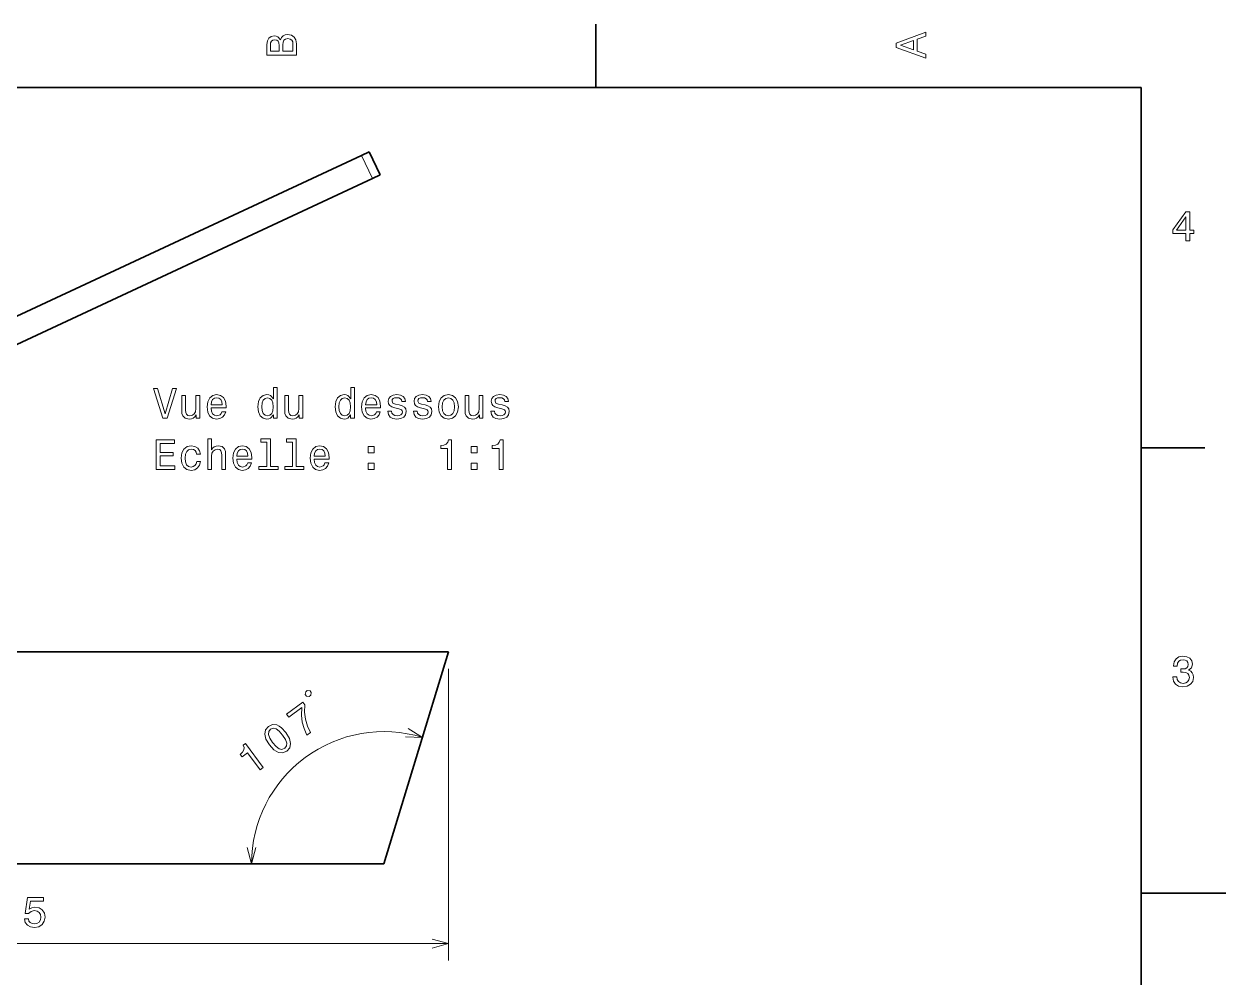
# Model space of a CAD drawing. Extents: x -215 to 297, y 0 to 210.
# Drawn here: x 155.3 to 297, y 95 to 207.5 of the extents above; entities that cross this region are included whole.
import ezdxf

# ---------------------------------------------------------------- set-up
doc = ezdxf.new("R2010")
doc.units = 0

msp = doc.modelspace()

# ---------------------------------------------------------------- linework, layer by layer
at = {"color": 7, "lineweight": 35, "ltscale": 0.1875}
for p, q in [((222.699997, 200), (222.699997, 207.5)), ((287, 157.5), (294.5, 157.5))]:
    msp.add_line(p, q, dxfattribs=at)
at = {"color": 7, "lineweight": 35}
for p, q in [((287, 200), (10, 200)), ((287, 10), (287, 200)), ((125.249527, 159.417725), (195.105392, 191.992065)), ((126.51738, 156.698807), (196.373245, 189.273132)), ((205.364334, 133.455048), (126.935471, 133.455048)), ((205.364334, 133.455048), (197.721069, 108.455048)), ((126.935471, 108.455048), (197.721069, 108.455048))]:
    msp.add_line(p, q, dxfattribs=at)
at = {"color": 7, "lineweight": 35, "ltscale": 0.025}
for p, q in [((195.105392, 191.992065), (196.011703, 192.414688)), ((196.373245, 189.273132), (197.279556, 189.695755))]:
    msp.add_line(p, q, dxfattribs=at)
at = {"color": 7, "lineweight": 13, "ltscale": 0.075}
msp.add_line((196.373245, 189.273132), (195.105392, 191.992065), dxfattribs=at)
at = {"color": 7, "lineweight": 35, "ltscale": 0.075}
msp.add_line((197.279556, 189.695755), (196.011703, 192.414688), dxfattribs=at)
at = {"color": 7, "lineweight": 13}
for p, q in [((205.364334, 131.455048), (205.364334, 97.040955)), ((100.364334, 99.040955), (205.364334, 99.040955))]:
    msp.add_line(p, q, dxfattribs=at)
at = {"color": 7, "lineweight": 35, "ltscale": 0.25}
msp.add_line((287, 105), (297, 105), dxfattribs=at)
at = {"color": 7, "lineweight": 13}
for points in [[(185.542007, 205.630417), (185.249496, 205.983429), (185.052811, 206.074219), (184.81073, 206.104477), (184.432495, 206.03891), (184.160156, 205.842224), (183.993729, 205.524506), (183.933212, 205.080704), (183.933212, 203.835022), (187.433212, 203.835022), (187.433212, 205.151306), (187.36261, 205.620331), (187.155838, 205.968307), (186.828018, 206.185165), (186.384216, 206.260818), (186.08667, 206.215424), (185.839554, 206.094391), (185.65799, 205.897705)], [(185.385666, 204.984879), (185.385666, 204.298996), (184.351807, 204.298996), (184.351807, 205.025223), (184.382065, 205.297562), (184.472839, 205.489197), (184.629181, 205.605194), (184.86116, 205.645538), (185.093155, 205.600143), (185.254532, 205.479111), (185.355408, 205.272339)], [(187.014618, 205.095825), (187.014618, 204.298996), (185.809296, 204.298996), (185.809296, 205.050446), (185.844589, 205.368164), (185.9505, 205.595108), (186.132065, 205.731277), (186.394302, 205.776657), (186.671692, 205.731277), (186.863327, 205.605194), (186.979324, 205.393372)], [(261.633209, 203.466858), (261.633209, 203.930847), (260.604401, 204.298996), (260.604401, 205.695969), (261.633209, 206.064133), (261.633209, 206.538193), (258.128174, 205.257217), (258.128174, 204.742798)], [(260.17572, 204.460388), (258.632477, 205), (260.17572, 205.539627)], [(292.277374, 181.916794), (292.731262, 181.916794), (292.731262, 182.784225), (293.23056, 182.784225), (293.23056, 183.187683), (292.731262, 183.187683), (292.731262, 185.341141), (292.272339, 185.341141), (290.739197, 183.228027), (290.739197, 182.784225), (292.277374, 182.784225)], [(291.162842, 183.187683), (292.277374, 184.756134), (292.277374, 183.187683)], [(172.81633, 164.503998), (171.938797, 161.523438), (171.036072, 164.503998), (170.556961, 164.503998), (171.686646, 160.998947), (172.190964, 160.998947), (173.295425, 164.503998)], [(184.703217, 161.417542), (184.703217, 160.998947), (185.147018, 160.998947), (185.147018, 164.61998), (184.708252, 164.61998), (184.708252, 163.29361), (184.370361, 163.676895), (184.163589, 163.767685), (183.926559, 163.802979), (183.497879, 163.702118), (183.165024, 163.419693), (182.948166, 162.965805), (182.872528, 162.355576), (182.948166, 161.745346), (183.165024, 161.286407), (183.497879, 160.998947), (183.926559, 160.903122), (184.163589, 160.938431), (184.375397, 161.029205)], [(193.811279, 161.417542), (193.811279, 160.998947), (194.255081, 160.998947), (194.255081, 164.61998), (193.81633, 164.61998), (193.81633, 163.29361), (193.478424, 163.676895), (193.271652, 163.767685), (193.034622, 163.802979), (192.605957, 163.702118), (192.273102, 163.419693), (192.056244, 162.965805), (191.980591, 162.355576), (192.056244, 161.745346), (192.273102, 161.286407), (192.605957, 160.998947), (193.034622, 160.903122), (193.271652, 160.938431), (193.483475, 161.029205)], [(176.018768, 163.707153), (175.574966, 163.707153), (175.574966, 162.143753), (175.524536, 161.780655), (175.378281, 161.518402), (175.151337, 161.35701), (174.85379, 161.30658), (174.61676, 161.346924), (174.465454, 161.467972), (174.37973, 161.674744), (174.359558, 161.967239), (174.359558, 163.707153), (173.915741, 163.707153), (173.915741, 161.926895), (173.930878, 161.568832), (174.026703, 161.271286), (174.319214, 160.998947), (174.788223, 160.903122), (175.04039, 160.938431), (175.257248, 161.029205), (175.443848, 161.185547), (175.595139, 161.412491), (175.595139, 160.998947), (176.018768, 160.998947)], [(177.355225, 162.224457), (179.130447, 162.224457), (179.135483, 162.431229), (179.054794, 163.0112), (178.832901, 163.444916), (178.479874, 163.707153), (178.010849, 163.802979), (177.55191, 163.702118), (177.198883, 163.419693), (176.971939, 162.96077), (176.891251, 162.355576), (176.966904, 161.73526), (177.193848, 161.281372), (177.541824, 160.998947), (177.995728, 160.903122), (178.389099, 160.968689), (178.711853, 161.140152), (178.948883, 161.412491), (179.085052, 161.775604), (178.646301, 161.775604), (178.555511, 161.573868), (178.424393, 161.422577), (178.051193, 161.301544), (177.763733, 161.35701), (177.546875, 161.533524), (177.405655, 161.820999), (177.355225, 162.20932)], [(177.355225, 162.597656), (177.410706, 162.945633), (177.546875, 163.202835), (177.753647, 163.359177), (178.025986, 163.414658), (178.293274, 163.359177), (178.500046, 163.202835), (178.626129, 162.945633), (178.671509, 162.597656)], [(184.002197, 163.404572), (184.294708, 163.333954), (184.516617, 163.137268), (184.647736, 162.809464), (184.698166, 162.355576), (184.647736, 161.896637), (184.516617, 161.568832), (184.294708, 161.367096), (184.002197, 161.301544), (183.724823, 161.367096), (183.513016, 161.568832), (183.371796, 161.901688), (183.326416, 162.355576), (183.371796, 162.804428), (183.513016, 163.132233), (183.724823, 163.333954)], [(188.162872, 163.707153), (187.719055, 163.707153), (187.719055, 162.143753), (187.668625, 161.780655), (187.522369, 161.518402), (187.295425, 161.35701), (186.997879, 161.30658), (186.760849, 161.346924), (186.609558, 161.467972), (186.523819, 161.674744), (186.503647, 161.967239), (186.503647, 163.707153), (186.059845, 163.707153), (186.059845, 161.926895), (186.074966, 161.568832), (186.170792, 161.271286), (186.463303, 160.998947), (186.932312, 160.903122), (187.184479, 160.938431), (187.401337, 161.029205), (187.587936, 161.185547), (187.739227, 161.412491), (187.739227, 160.998947), (188.162872, 160.998947)], [(193.110275, 163.404572), (193.402786, 163.333954), (193.62468, 163.137268), (193.755814, 162.809464), (193.806244, 162.355576), (193.755814, 161.896637), (193.62468, 161.568832), (193.402786, 161.367096), (193.110275, 161.301544), (192.832901, 161.367096), (192.621078, 161.568832), (192.479874, 161.901688), (192.434479, 162.355576), (192.479874, 162.804428), (192.621078, 163.132233), (192.832901, 163.333954)], [(195.571365, 162.224457), (197.346588, 162.224457), (197.351624, 162.431229), (197.270935, 163.0112), (197.049042, 163.444916), (196.696014, 163.707153), (196.22699, 163.802979), (195.768051, 163.702118), (195.415024, 163.419693), (195.18808, 162.96077), (195.107391, 162.355576), (195.183044, 161.73526), (195.409988, 161.281372), (195.757965, 160.998947), (196.211853, 160.903122), (196.605225, 160.968689), (196.927994, 161.140152), (197.165024, 161.412491), (197.301193, 161.775604), (196.862427, 161.775604), (196.771652, 161.573868), (196.640533, 161.422577), (196.267334, 161.301544), (195.979874, 161.35701), (195.763016, 161.533524), (195.621796, 161.820999), (195.571365, 162.20932)], [(195.571365, 162.597656), (195.626846, 162.945633), (195.763016, 163.202835), (195.969788, 163.359177), (196.242126, 163.414658), (196.509415, 163.359177), (196.716187, 163.202835), (196.842255, 162.945633), (196.88765, 162.597656)], [(199.545425, 162.577484), (199.11676, 162.678345), (198.799042, 162.794342), (198.69313, 163.031372), (198.723389, 163.1978), (198.829285, 163.318832), (199.000763, 163.394485), (199.247879, 163.424744), (199.484909, 163.394485), (199.671509, 163.303696), (199.792542, 163.167542), (199.842987, 162.985977), (200.276703, 162.985977), (200.276703, 162.996063), (200.20105, 163.323868), (199.994278, 163.581085), (199.671509, 163.742462), (199.247879, 163.802979), (198.819214, 163.742462), (198.506531, 163.576035), (198.309845, 163.328918), (198.249329, 163.016235), (198.294708, 162.713638), (198.435913, 162.501831), (198.667908, 162.350525), (199.005798, 162.244629), (199.500046, 162.123581), (199.802643, 161.997513), (199.883331, 161.896637), (199.913589, 161.745346), (199.868195, 161.558746), (199.747162, 161.417542), (199.550476, 161.326752), (199.288223, 161.296494), (199.010849, 161.326752), (198.809113, 161.432663), (198.672958, 161.604141), (198.617477, 161.841171), (198.188797, 161.841171), (198.259415, 161.437714), (198.466187, 161.145203), (198.793991, 160.968689), (199.247879, 160.903122), (199.721939, 160.968689), (200.069931, 161.145203), (200.281738, 161.427628), (200.357391, 161.795776), (200.30191, 162.113495), (200.145569, 162.330353), (199.888367, 162.471573)], [(202.581451, 162.577484), (202.152771, 162.678345), (201.835052, 162.794342), (201.729156, 163.031372), (201.759399, 163.1978), (201.865311, 163.318832), (202.036789, 163.394485), (202.283905, 163.424744), (202.520935, 163.394485), (202.707535, 163.303696), (202.828568, 163.167542), (202.878998, 162.985977), (203.312714, 162.985977), (203.312714, 162.996063), (203.237076, 163.323868), (203.030304, 163.581085), (202.707535, 163.742462), (202.283905, 163.802979), (201.855225, 163.742462), (201.542542, 163.576035), (201.345856, 163.328918), (201.285339, 163.016235), (201.330734, 162.713638), (201.471939, 162.501831), (201.703934, 162.350525), (202.041824, 162.244629), (202.536072, 162.123581), (202.838654, 161.997513), (202.919342, 161.896637), (202.949615, 161.745346), (202.904221, 161.558746), (202.783188, 161.417542), (202.586502, 161.326752), (202.324249, 161.296494), (202.046875, 161.326752), (201.845139, 161.432663), (201.708969, 161.604141), (201.653503, 161.841171), (201.224823, 161.841171), (201.295425, 161.437714), (201.502197, 161.145203), (201.830017, 160.968689), (202.283905, 160.903122), (202.757965, 160.968689), (203.105957, 161.145203), (203.317764, 161.427628), (203.393417, 161.795776), (203.337936, 162.113495), (203.181595, 162.330353), (202.924393, 162.471573)], [(204.159988, 162.350525), (204.240677, 161.73526), (204.472656, 161.281372), (204.84082, 160.998947), (205.335052, 160.903122), (205.824249, 160.998947), (206.192398, 161.276321), (206.424393, 161.730209), (206.510132, 162.350525), (206.424393, 162.965805), (206.192398, 163.424744), (205.824249, 163.702118), (205.335052, 163.802979), (204.84082, 163.702118), (204.472656, 163.419693), (204.240677, 162.965805)], [(204.613876, 162.355576), (204.659271, 162.809464), (204.800476, 163.137268), (205.02742, 163.339005), (205.335052, 163.409607), (205.63765, 163.339005), (205.864594, 163.142319), (206.005798, 162.809464), (206.056244, 162.355576), (206.005798, 161.896637), (205.864594, 161.563782), (205.63765, 161.362061), (205.335052, 161.296494), (205.02742, 161.362061), (204.800476, 161.563782), (204.659271, 161.896637)], [(209.415024, 163.707153), (208.971222, 163.707153), (208.971222, 162.143753), (208.920792, 161.780655), (208.774536, 161.518402), (208.547592, 161.35701), (208.250031, 161.30658), (208.013, 161.346924), (207.86171, 161.467972), (207.77597, 161.674744), (207.755798, 161.967239), (207.755798, 163.707153), (207.311996, 163.707153), (207.311996, 161.926895), (207.327133, 161.568832), (207.422943, 161.271286), (207.715454, 160.998947), (208.184479, 160.903122), (208.436646, 160.938431), (208.653503, 161.029205), (208.840088, 161.185547), (208.991394, 161.412491), (208.991394, 160.998947), (209.415024, 160.998947)], [(211.689514, 162.577484), (211.260849, 162.678345), (210.943115, 162.794342), (210.837219, 163.031372), (210.867477, 163.1978), (210.973389, 163.318832), (211.144852, 163.394485), (211.391968, 163.424744), (211.628998, 163.394485), (211.815598, 163.303696), (211.936646, 163.167542), (211.987076, 162.985977), (212.420792, 162.985977), (212.420792, 162.996063), (212.345139, 163.323868), (212.138367, 163.581085), (211.815598, 163.742462), (211.391968, 163.802979), (210.963287, 163.742462), (210.65062, 163.576035), (210.453934, 163.328918), (210.393402, 163.016235), (210.438797, 162.713638), (210.580017, 162.501831), (210.811996, 162.350525), (211.149902, 162.244629), (211.644135, 162.123581), (211.946716, 161.997513), (212.02742, 161.896637), (212.057678, 161.745346), (212.012283, 161.558746), (211.891251, 161.417542), (211.694565, 161.326752), (211.432312, 161.296494), (211.154938, 161.326752), (210.953217, 161.432663), (210.817047, 161.604141), (210.761566, 161.841171), (210.332886, 161.841171), (210.403503, 161.437714), (210.61026, 161.145203), (210.93808, 160.968689), (211.391968, 160.903122), (211.866028, 160.968689), (212.21402, 161.145203), (212.425827, 161.427628), (212.50148, 161.795776), (212.445999, 162.113495), (212.289673, 162.330353), (212.032455, 162.471573)], [(170.87973, 154.952118), (173.09874, 154.952118), (173.09874, 155.375748), (171.343704, 155.375748), (171.343704, 156.560913), (172.907104, 156.560913), (172.907104, 156.979492), (171.343704, 156.979492), (171.343704, 158.028488), (173.058395, 158.028488), (173.058395, 158.452118), (170.87973, 158.452118)], [(175.655655, 156.762634), (176.094421, 156.762634), (176.003647, 157.166092), (175.786789, 157.483826), (175.448883, 157.680511), (175.010132, 157.756149), (174.525986, 157.655289), (174.157822, 157.372864), (173.925842, 156.91394), (173.845139, 156.29866), (173.920792, 155.688431), (174.147736, 155.234543), (174.505798, 154.952118), (174.994995, 154.856293), (175.428711, 154.931946), (175.766617, 155.143753), (175.998596, 155.476608), (176.099472, 155.92041), (175.675842, 155.92041), (175.600189, 155.638), (175.458969, 155.426178), (175.257248, 155.295059), (175.010132, 155.254715), (174.702499, 155.320267), (174.480591, 155.522003), (174.344421, 155.849808), (174.299026, 156.313782), (174.344421, 156.767685), (174.485626, 157.09549), (174.712585, 157.297226), (175.010132, 157.367828), (175.272369, 157.322433), (175.469055, 157.206436), (175.600189, 157.014801)], [(176.966904, 154.952118), (177.410706, 154.952118), (177.410706, 156.515518), (177.4561, 156.873581), (177.602341, 157.135834), (177.8293, 157.297226), (178.131882, 157.357742), (178.373962, 157.307312), (178.525253, 157.171143), (178.600906, 156.944199), (178.626129, 156.641602), (178.626129, 154.952118), (179.069931, 154.952118), (179.069931, 156.732376), (179.049759, 157.090454), (178.958969, 157.388), (178.661423, 157.660324), (178.197449, 157.756149), (177.945282, 157.720856), (177.728424, 157.625031), (177.546875, 157.473724), (177.410706, 157.266953), (177.410706, 158.573151), (176.966904, 158.573151)], [(180.391251, 156.177628), (182.166473, 156.177628), (182.171509, 156.384399), (182.09082, 156.964371), (181.868912, 157.398087), (181.5159, 157.660324), (181.046875, 157.756149), (180.587936, 157.655289), (180.234909, 157.372864), (180.007965, 156.91394), (179.927277, 156.308746), (180.00293, 155.688431), (180.229874, 155.234543), (180.57785, 154.952118), (181.031738, 154.856293), (181.42511, 154.92186), (181.747879, 155.093323), (181.984909, 155.365662), (182.121078, 155.728775), (181.682312, 155.728775), (181.591537, 155.527039), (181.460419, 155.375748), (181.087219, 155.254715), (180.799759, 155.310181), (180.582901, 155.486694), (180.441681, 155.77417), (180.391251, 156.162491)], [(180.391251, 156.550827), (180.446732, 156.898804), (180.582901, 157.156006), (180.789673, 157.312347), (181.061996, 157.367828), (181.3293, 157.312347), (181.536072, 157.156006), (181.66214, 156.898804), (181.707535, 156.550827)], [(183.921509, 158.199951), (183.921509, 155.325317), (183.008682, 155.325317), (183.008682, 154.952118), (185.273102, 154.952118), (185.273102, 155.325317), (184.365311, 155.325317), (184.365311, 158.573151), (183.22554, 158.573151), (183.22554, 158.199951)], [(186.957535, 158.199951), (186.957535, 155.325317), (186.044708, 155.325317), (186.044708, 154.952118), (188.309113, 154.952118), (188.309113, 155.325317), (187.401337, 155.325317), (187.401337, 158.573151), (186.261566, 158.573151), (186.261566, 158.199951)], [(189.499329, 156.177628), (191.274536, 156.177628), (191.279587, 156.384399), (191.198883, 156.964371), (190.97699, 157.398087), (190.623962, 157.660324), (190.154938, 157.756149), (189.696014, 157.655289), (189.342987, 157.372864), (189.116043, 156.91394), (189.035339, 156.308746), (189.110992, 155.688431), (189.337936, 155.234543), (189.685928, 154.952118), (190.139816, 154.856293), (190.533188, 154.92186), (190.855957, 155.093323), (191.092987, 155.365662), (191.229156, 155.728775), (190.79039, 155.728775), (190.699615, 155.527039), (190.568481, 155.375748), (190.195282, 155.254715), (189.907822, 155.310181), (189.690964, 155.486694), (189.549759, 155.77417), (189.499329, 156.162491)], [(189.499329, 156.550827), (189.554794, 156.898804), (189.690964, 157.156006), (189.897736, 157.312347), (190.170074, 157.367828), (190.437363, 157.312347), (190.644135, 157.156006), (190.770218, 156.898804), (190.815613, 156.550827)], [(195.878998, 156.90889), (196.574966, 156.90889), (196.574966, 157.660324), (195.878998, 157.660324)], [(205.244278, 154.952118), (205.703217, 154.952118), (205.703217, 158.477341), (205.360275, 158.477341), (205.269501, 158.169693), (205.087936, 157.962921), (204.810562, 157.841888), (204.427277, 157.801544), (204.427277, 157.443466), (205.244278, 157.443466)], [(208.023102, 156.90889), (208.719055, 156.90889), (208.719055, 157.660324), (208.023102, 157.660324)], [(211.316315, 154.952118), (211.775253, 154.952118), (211.775253, 158.477341), (211.432312, 158.477341), (211.341537, 158.169693), (211.159973, 157.962921), (210.882599, 157.841888), (210.499313, 157.801544), (210.499313, 157.443466), (211.316315, 157.443466)], [(195.878998, 154.952118), (196.574966, 154.952118), (196.574966, 155.703552), (195.878998, 155.703552)], [(208.023102, 154.952118), (208.719055, 154.952118), (208.719055, 155.703552), (208.023102, 155.703552)], [(290.729126, 130.51622), (290.729126, 130.480911), (290.809814, 129.996765), (291.046844, 129.633652), (291.420044, 129.401657), (291.914276, 129.315933), (292.438782, 129.401657), (292.832153, 129.623566), (293.08429, 129.976593), (293.175079, 130.430481), (293.134735, 130.728027), (293.023773, 130.970108), (292.842224, 131.156708), (292.600159, 131.292877), (292.927948, 131.565216), (293.043945, 131.998932), (292.968292, 132.392303), (292.751434, 132.68985), (292.398407, 132.87645), (291.914276, 132.942017), (291.460388, 132.861313), (291.112396, 132.63942), (290.885468, 132.286392), (290.809814, 131.817368), (290.809814, 131.782074), (291.258636, 131.782074), (291.299011, 132.104828), (291.430115, 132.336823), (291.641937, 132.478027), (291.939484, 132.528473), (292.201721, 132.488113), (292.393372, 132.382217), (292.509369, 132.210739), (292.554749, 131.97876), (292.509369, 131.731628), (292.388336, 131.565216), (292.176514, 131.46434), (291.889069, 131.434082), (291.692383, 131.439133), (291.692383, 131.04071), (291.939484, 131.050797), (292.257202, 131.005417), (292.494232, 130.884369), (292.635468, 130.687683), (292.685883, 130.430481), (292.630402, 130.13797), (292.484161, 129.921112), (292.252167, 129.784943), (291.944519, 129.739563), (291.626801, 129.789993), (291.394806, 129.941284), (291.248566, 130.183365), (291.193085, 130.51622)], [(188.665649, 123.637604), (189.075119, 123.94059), (188.713928, 124.708496), (188.487091, 125.506805), (188.390533, 126.33252), (188.422348, 127.196747), (188.17337, 127.533226), (186.243637, 126.105309), (186.516632, 125.736389), (188.057159, 126.876328), (188.01619, 125.999054), (188.102676, 125.178452), (188.31752, 124.396355)], [(188.930252, 128.187408), (189.117828, 128.326202), (189.166595, 128.652557), (189.027802, 128.840118), (188.701447, 128.888901), (188.513885, 128.750107), (188.465103, 128.423752), (188.603897, 128.236176)], [(184.231979, 122.483665), (184.763763, 121.892181), (185.290283, 121.579124), (185.798325, 121.528435), (186.285934, 121.751228), (186.637512, 122.149399), (186.737579, 122.650063), (186.588074, 123.242104), (186.181976, 123.926582), (185.649124, 124.511017), (185.386108, 124.705368), (185.123657, 124.831131), (184.615631, 124.881821), (184.129059, 124.666077), (183.776443, 124.260857), (183.679382, 123.756142), (183.824814, 123.161095)], [(184.621155, 122.771652), (184.290619, 123.286186), (184.130981, 123.713882), (184.160431, 124.055634), (184.378052, 124.32959), (184.699615, 124.454613), (185.035034, 124.382843), (185.397369, 124.105141), (185.792786, 123.638603), (186.126328, 123.12001), (186.285965, 122.692314), (186.256516, 122.350571), (186.039948, 122.083656), (185.717331, 121.951591), (185.381912, 122.023354), (185.019577, 122.301056)], [(183.14975, 119.556038), (183.518661, 119.829025), (181.421783, 122.662796), (181.146103, 122.458809), (181.256119, 122.157516), (181.23317, 121.883301), (181.082199, 121.621017), (180.79808, 121.360596), (181.011078, 121.072762), (181.667831, 121.558731)], [(155.34964, 101.953773), (155.460587, 101.54023), (155.707703, 101.217468), (156.070816, 101.015732), (156.53479, 100.940086), (157.044159, 101.030869), (157.442581, 101.277985), (157.694733, 101.671356), (157.790558, 102.175674), (157.704834, 102.644699), (157.462753, 103.012856), (157.084503, 103.249886), (156.595322, 103.335617), (156.217072, 103.275101), (155.924561, 103.108673), (156.065781, 104.051758), (157.598923, 104.051758), (157.598923, 104.465302), (155.727875, 104.465302), (155.4505, 102.609398), (155.853958, 102.609398), (156.146469, 102.846428), (156.519669, 102.932159), (156.842438, 102.876686), (157.089554, 102.715302), (157.245895, 102.468185), (157.301361, 102.150459), (157.245895, 101.832741), (157.084503, 101.585617), (156.837387, 101.429283), (156.519669, 101.373802), (156.25238, 101.409103), (156.045609, 101.525101), (155.894302, 101.706657), (155.818665, 101.953773)]]:
    msp.add_lwpolyline(points, close=True, dxfattribs=at)
for points in [[(200.28064, 123.434563), (202.279419, 123.364761), (200.583328, 124.424599)], [(181.612457, 110.386894), (182.130096, 108.455048), (182.647736, 110.386894)], [(203.43248, 98.523315), (205.364334, 99.040955), (203.43248, 99.558586)]]:
    msp.add_lwpolyline(points, dxfattribs=at)
msp.add_arc((197.721069, 108.455048), 15.590969, 73.000003, 180.000009, dxfattribs=at)

doc.saveas('drawing.dxf')
